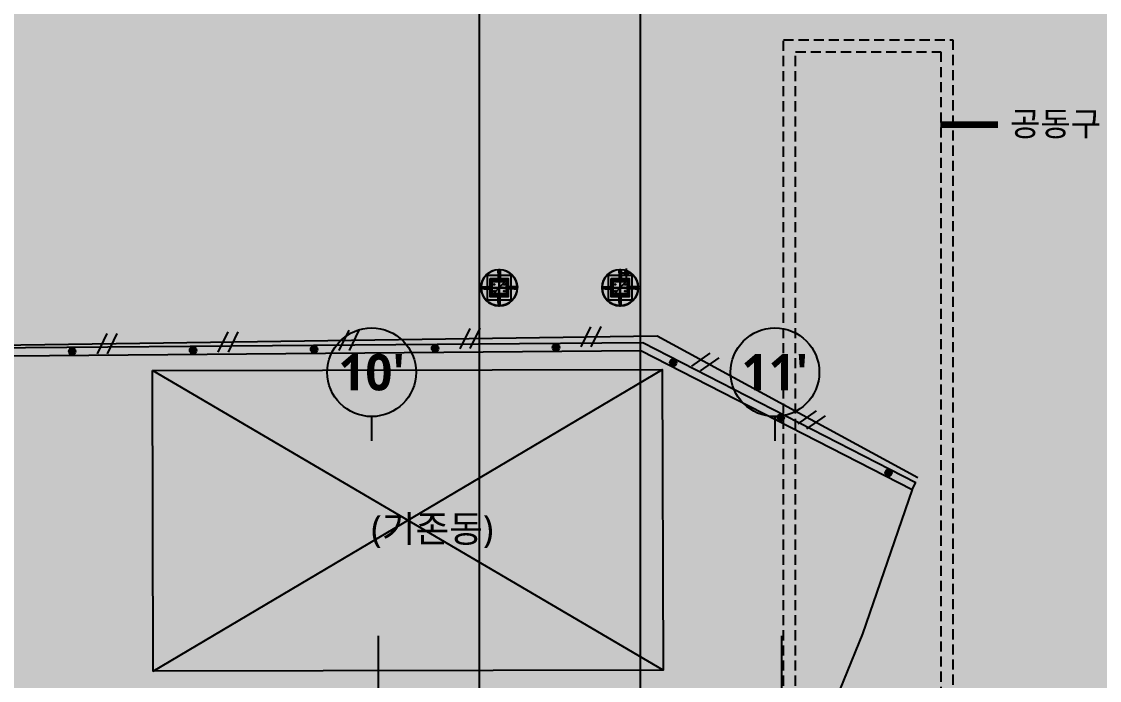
# Model space of a CAD drawing. Header units: millimetres. Extents: x 9 to 147, y 4 to 115.
# Drawn here: x 93.66 to 120.38, y 17.01 to 33.35 of the extents above; entities that cross this region are included whole.
import ezdxf
from ezdxf.enums import TextEntityAlignment as Align
from ezdxf.xclip import XClip

# ---------------------------------------------------------------- set-up
doc = ezdxf.new("R2010")
doc.units = ezdxf.units.MM
doc.header["$LTSCALE"] = 200
doc.linetypes.add('XR-PLAN$0$CENTER', pattern=[50.8, 31.75, -6.35, 6.35, -6.35])
doc.linetypes.add('XR-PLAN$0$HIDDEN', pattern=[0.375, 0.25, -0.125])
doc.layers.get('DEFPOINTS').update_dxf_attribs({"color": 137})
doc.layers.add('@도면수정사항', color=7, linetype='Continuous', plot=False)
for name, color, linetype in [('SYM-LEAD', 252, 'Continuous'), ('TEXT', 252, 'Continuous'), ('XR-PLAN$0$0-S-col', 252, 'Continuous'), ('XR-PLAN$0$01하지철물', 252, 'Continuous'), ('XR-PLAN$0$A-1', 252, 'Continuous'), ('XR-PLAN$0$A-30', 252, 'Continuous'), ('XR-PLAN$0$A-8', 252, 'Continuous'), ('XR-PLAN$0$A-FLOR-STUD', 252, 'Continuous'), ('XR-PLAN$0$A-SCREW', 252, 'Continuous'), ('XR-PLAN$0$A_FIN_EXT', 252, 'Continuous'), ('XR-PLAN$0$A_ME_PI', 252, 'Continuous'), ('XR-PLAN$0$CON', 252, 'Continuous'), ('XR-PLAN$0$ELE-6', 252, 'Continuous'), ('XR-PLAN$0$R.D', 252, 'Continuous'), ('XR-PLAN$0$STEEL BASE', 252, 'Continuous'), ('XR-PLAN$0$공동구', 252, 'XR-PLAN$0$HIDDEN'), ('XR-PLAN$0$중심선', 252, 'XR-PLAN$0$CENTER'), ('XR-현황측량도$0$경계석(33)', 252, 'Continuous'), ('XR-현황측량도$0$옹벽(4)', 252, 'Continuous'), ('XR-현황측량도$0$조립식건물(40)', 252, 'Continuous'), ('XR-현황측량도$0$휀스(70)', 252, 'Continuous')]:
    doc.layers.add(name, color=color, linetype=linetype)
doc.styles.add('$0$스타일1', font='MALGUN_0.TTF')
doc.styles.add('XR-PLAN$0$스타일1', font='MALGUN_0.TTF')
doc.styles.add('XR-PLAN$0$스타일2', font='malgunbd_0.ttf')
doc.styles.add('스타일1', font='MALGUN_0.TTF')
doc.dimstyles.new('DIM-QD 1', dxfattribs={"dimtxt": 3, "dimasz": 1.5, "dimexe": 1, "dimexo": 0, "dimgap": 1, "dimtad": 1, "dimdec": 3, "dimdsep": 46, "dimlunit": 6, "dimtxsty": '$0$스타일1', "dimblk1": 'ARCHTICK', "dimblk2": 'ARCHTICK', "dimsah": 1, "dimcen": 0, "dimclrd": 256, "dimclre": 256, "dimclrt": 3, "dimazin": 2, "dimtfac": 1, "dimtdec": 3, "dimtix": 1, "dimtmove": 2, "dimatfit": 3, "dimldrblk": 'ARCHTICK', "dimfxl": 1, "dimtolj": 1, "dimtzin": 0, "dimarcsym": 0})

# ---------------------------------------------------------------- blocks, each defined once
blk = doc.blocks.new('_ARCHTICK')
at = {"color": 0, "linetype": 'ByBlock', "const_width": 0.15}
blk.add_lwpolyline([(-0.5, -0.5), (0.5, 0.5)], dxfattribs=at)
blk = doc.blocks.new('XR-PLAN$0$I-Center 1층 평면도')
at = {"layer": 'XR-PLAN$0$공동구', "ltscale": 5}
for p, q in [((50, 350), (50, 19000)), ((50, 19000), (4250, 19000)), ((4250, 19000), (4250, -8300)), ((350, 350), (350, 18700)), ((350, 18700), (3950, 18700)), ((3950, 18700), (3950, -8424))]:
    blk.add_line(p, q, dxfattribs=at)
at = {"layer": 'XR-PLAN$0$중심선', "ltscale": 200}
for p, q in [((-10000, 4213), (-10000, -71576)), ((0, 4213), (0, -71576))]:
    blk.add_line(p, q, dxfattribs=at)
blk = doc.blocks.new('XR-현황측량도$0$I1')
at = {"layer": 'XR-현황측량도$0$옹벽(4)'}
blk.add_hatch(color=256, dxfattribs=at).paths.add_polyline_path([(-0.084, 0, 1), (0.085, 0, 1)])
blk.add_circle((0, 0), 0.0846, dxfattribs=at)
blk = doc.blocks.new('XR-현황측량도$0$P')
at = {"layer": 'XR-현황측량도$0$휀스(70)'}
for points in [[(-0.25, -0.25), (0, 0.25)], [(0, -0.25), (0.25, 0.25)]]:
    blk.add_lwpolyline(points, dxfattribs=at)
blk = doc.blocks.new('XR-현황측량도')
at = {"layer": 'XR-현황측량도$0$경계석(33)'}
blk.add_lwpolyline([(193249, 57081), (192016, 53503), (191076, 51188), (195114, 48557), (195654, 47848), (195780, 41680), (195878, 35205)], dxfattribs=at)
at = {"layer": 'XR-현황측량도$0$옹벽(4)'}
for points in [[(88393, 56787), (89837, 56790), (89831, 59709), (96050, 60136), (107181, 59988), (115726, 59809), (131010, 60086), (139238, 60187), (140841, 60443), (162069, 60526), (186573, 60727), (193340, 57259)], [(88394, 56587), (90038, 56591), (90031, 59523), (96056, 59936), (107178, 59788), (115726, 59609), (131013, 59886), (139255, 59988), (140857, 60243), (162071, 60326), (186526, 60526), (193249, 57081)], [(193249, 57081), (193340, 57259)]]:
    blk.add_lwpolyline(points, dxfattribs=at)
at = {"layer": 'XR-현황측량도$0$조립식건물(40)', "const_width": 200}
blk.add_lwpolyline([(174415, 60032), (187056, 60060), (187072, 52603), (174431, 52574)], close=True, dxfattribs=at)
at = {"layer": 'XR-현황측량도$0$조립식건물(40)'}
for points in [[(187072, 52603), (174415, 60032)], [(174431, 52574), (187056, 60060)]]:
    blk.add_lwpolyline(points, dxfattribs=at)
at = {"layer": 'XR-현황측량도$0$휀스(70)'}
blk.add_lwpolyline([(117362, 59992), (129710, 60179), (139627, 60512), (148200, 60591), (160531, 60525), (174097, 60709), (186929, 60894), (193394, 57376)], dxfattribs=at)
at = {"layer": 'XR-현황측량도$0$옹벽(4)'}
for p, xscale, yscale, zscale, rotation in [((184420, 60609), 1000.000000000003, 1000.000000000003, 1000.000000000003, 0.4683116602121942), ((172420, 60511), 1000.000000000003, 1000.000000000003, 1000.000000000003, 0.4683116602121942), ((175420, 60535), 1000.000000000003, 1000.000000000003, 1000.000000000003, 0.4683116602121942), ((178420, 60560), 1000.000000000003, 1000.000000000003, 1000.000000000003, 0.4683116602121942), ((181420, 60584), 1000.000000000003, 1000.000000000003, 1000.000000000003, 0.4683116602121942), ((187324, 60230), 999.9999999999998, 999.9999999999998, 999.9999999999998, 332.8690935693281), ((189994, 58862), 999.9999999999998, 999.9999999999998, 999.9999999999998, 332.8690935693281), ((192664, 57494), 999.9999999999998, 999.9999999999998, 999.9999999999998, 332.8690935693281)]:
    blk.add_blockref('XR-현황측량도$0$I1', p, dxfattribs=dict(at, xscale=xscale, yscale=yscale, zscale=zscale, rotation=rotation))
at = {"layer": 'XR-현황측량도$0$휀스(70)'}
for p, xscale, yscale, zscale, rotation in [((173291, 60698), 1000.000000000002, 1000.000000000002, 1000.000000000002, 0.7751951403759624), ((176291, 60741), 1000, 1000, 1000, 0.8282153867049616), ((179290, 60784), 1000, 1000, 1000, 0.8282153867049616), ((182290, 60827), 1000, 1000, 1000, 0.8282153867049616), ((185290, 60871), 1000, 1000, 1000, 0.8282153867049616), ((188124, 60244), 1000, 1000, 1000, 331.4455339935026), ((190759, 58810), 1000, 1000, 1000, 331.4455339935026)]:
    blk.add_blockref('XR-현황측량도$0$P', p, dxfattribs=dict(at, xscale=xscale, yscale=yscale, zscale=zscale, rotation=rotation))
blk = doc.blocks.new('XR-PLAN$0$DEF-AXIS')
blk.add_line((0, 600), (0, 0))
blk.add_circle((0, 1700), 1100)
at = {"style": 'XR-PLAN$0$스타일2'}
blk.add_attdef('X', text='', height=900, dxfattribs=at).set_placement((0, 1700), align=Align.MIDDLE)
blk = doc.blocks.new('XR-PLAN$0$S-SC21')
at = {"layer": 'DEFPOINTS'}
blk.add_line((-175, -175), (175, 175), dxfattribs=at)
for points in [[(-200, 200), (200, 200), (200, -200), (-200, -200)], [(-175, 175), (175, 175), (175, -175), (-175, -175)]]:
    blk.add_lwpolyline(points, close=True, dxfattribs=at)
at = {"layer": 'XR-PLAN$0$0-S-col'}
blk.add_lwpolyline([(-175, -175), (175, -175), (175, -156), (25, -156, -0.414214), (6, -137), (6, 137, -0.414214), (25, 156), (175, 156), (175, 175), (-175, 175), (-175, 156), (-25, 156, -0.414214), (-6, 137), (-6, -137, -0.414214), (-25, -156), (-175, -156)], format="xyb", close=True, dxfattribs=at)
at = {"layer": 'XR-PLAN$0$STEEL BASE'}
for points in [[(-225, 225), (225, 225), (225, -225), (-225, -225)], [(-175, 9), (-6, 9), (-6, -10), (-175, -10)], [(6, 9), (175, 9), (175, -10), (6, -10)]]:
    blk.add_lwpolyline(points, close=True, dxfattribs=at)
for centre in [(-125, 83), (125, 83), (-125, -83), (125, -83)]:
    blk.add_circle(centre, 12, dxfattribs=at)
at = {"layer": 'DEFPOINTS', "style": 'XR-PLAN$0$스타일1'}
for s, p in [('S-SC21', (-107, -94)), ('350X350X12X19', (-80, -143))]:
    blk.add_text(s, height=35, rotation=45, dxfattribs=at).set_placement(p)
blk = doc.blocks.new('XR-PLAN$0$x-stu-1Fcol')
for p in [(64000, -59150), (67000, -59150)]:
    blk.add_blockref('XR-PLAN$0$S-SC21', p)
blk = doc.blocks.new('XR-PLAN$0$%%P150RD')
at = {"layer": 'XR-PLAN$0$R.D'}
for p, q in [((-175, 0), (175, 0)), ((0, 175), (0, -175))]:
    blk.add_line(p, q, dxfattribs=at)
blk.add_circle((0, 0), 75, dxfattribs=at)
blk = doc.blocks.new('XR-PLAN$0$A-4-16')
at = {"layer": 'XR-PLAN$0$A-SCREW'}
for p, q in [((-2, -1), (-2, 0)), ((0, 5), (0, -18)), ((1, 0), (1, -1)), ((0, 0), (-2, -1)), ((0, 0), (-2, -1)), ((-2, -1), (-2, -1)), ((-2, -1), (-2, -1)), ((0, -1), (-2, -1)), ((2, -1), (-2, -2)), ((2, -1), (-2, -2)), ((0, -1), (-2, -1)), ((1, -1), (-2, -2)), ((-2, -1), (-2, -2)), ((-2, -2), (-2, -2)), ((-2, -2), (-2, -2)), ((1, -2), (-2, -2)), ((1, -2), (-2, -3)), ((-2, -2), (-2, -3)), ((-2, -3), (-2, -4)), ((-2, -3), (-2, -3)), ((-2, -3), (-2, -3)), ((2, -3), (-2, -3)), ((2, -3), (-2, -3)), ((1, -3), (-2, -3)), ((-2, -4), (-2, -4)), ((2, -4), (-2, -5)), ((2, -4), (-2, -4)), ((1, -4), (-2, -4)), ((1, -4), (-2, -5)), ((-2, -5), (-2, -5)), ((-2, -5), (-2, -5)), ((2, -5), (-2, -6)), ((2, -5), (-2, -6)), ((-2, -6), (-2, -5)), ((-2, -6), (-2, -6)), ((2, -6), (-2, -7)), ((2, -6), (-2, -7)), ((-2, -7), (-2, -7)), ((-2, -7), (-2, -7)), ((2, -7), (-2, -8)), ((2, -8), (-2, -8)), ((-2, -8), (-2, -8)), ((-2, -8), (-2, -8)), ((-2, -9), (-2, -10)), ((-2, -9), (-2, -9)), ((2, -9), (-2, -9)), ((2, -9), (-2, -9)), ((2, -10), (-2, -11)), ((2, -10), (-2, -11)), ((-2, -11), (-2, -10)), ((-2, -11), (-2, -12)), ((-2, -11), (-2, -11)), ((-2, -12), (0, -15)), ((1, -5), (-2, -6)), ((1, -5), (-2, -5)), ((-2, -6), (-2, -7)), ((1, -6), (-2, -7)), ((-2, -7), (-2, -8)), ((1, -7), (-2, -7)), ((1, -7), (-2, -8)), ((1, -8), (-2, -8)), ((-2, -8), (-2, -9)), ((1, -9), (-2, -9)), ((1, -9), (-2, -10)), ((-2, -10), (-2, -10)), ((1, -10), (-2, -11)), ((1, -10), (-2, -10)), ((2, -11), (-1, -12)), ((2, -11), (-2, -12)), ((1, -11), (-2, -12)), ((-2, -12), (0, -12)), ((1, -11), (0, -12)), ((1, -12), (0, -15)), ((1, -11), (1, -12)), ((2, -1), (1, -1)), ((2, -1), (1, -2)), ((2, -3), (1, -2)), ((1, -2), (1, -2)), ((2, -3), (1, -3)), ((1, -3), (1, -4)), ((2, -4), (1, -4)), ((2, -4), (1, -4)), ((1, -4), (1, -5)), ((2, -5), (1, -5)), ((2, -5), (1, -5)), ((1, -5), (1, -6)), ((2, -6), (1, -6)), ((2, -6), (1, -7)), ((1, -7), (1, -7)), ((2, -7), (1, -7)), ((2, -8), (1, -8)), ((1, -8), (1, -9)), ((2, -9), (1, -9)), ((2, -9), (1, -9)), ((1, -9), (1, -10)), ((1, -10), (1, -11)), ((2, -10), (1, -10)), ((2, -10), (1, -10)), ((2, -11), (1, -11)), ((2, -11), (1, -11))]:
    blk.add_line(p, q, dxfattribs=at)
for points in [[(-3, 2, 0.336479), (-4, 1), (-4, 0), (4, 0), (4, 1)], [(3, 2, 0.138717), (-3, 2)]]:
    blk.add_lwpolyline(points, format="xyb", dxfattribs=at)
blk.add_lwpolyline([(-3, 2), (-2, 2), (-2, 2), (-2, 2), (-2, 2), (-1, 2), (-1, 2), (-1, 2), (-1, 2), (-1, 2), (-1, 2), (0, 2), (0, 2), (-1, 1), (-1, 1), (-1, 1), (0, 1), (0, 1), (0, 1), (0, 1), (0, 1), (0, 1), (0, 1), (0, 1), (0, 1), (1, 1), (1, 1), (1, 1), (0, 2), (0, 2), (1, 2), (1, 2), (1, 2), (1, 2), (1, 2), (1, 2), (2, 2), (2, 2), (2, 2), (2, 2), (3, 2)], dxfattribs=at)
for centre, radius, start, end in [((2, 1), 1.3, 0.0233, 74.4114), ((-2, -1), 0.0925, 139.8661, 209.9246), ((-2, -2), 0.0925, 139.8661, 209.9246), ((-2, -3), 0.0925, 139.8661, 209.9246), ((-2, -4), 0.0925, 139.8661, 209.9246), ((-2, -6), 0.0925, 139.8661, 209.9246), ((-2, -7), 0.0925, 139.8661, 209.9246), ((-2, -8), 0.0925, 139.8661, 209.9246), ((-2, -9), 0.0925, 139.8661, 209.9246), ((-2, -11), 0.0925, 139.8661, 209.9246), ((0, 0), 0.0602, 310.7271, 69.3149), ((0, -15), 0.46, 215.1627, 324.8373), ((2, -1), 0.0925, 319.8661, 29.9246), ((2, -3), 0.0925, 319.8661, 29.9246), ((2, -4), 0.0925, 319.8661, 29.9246), ((2, -5), 0.0925, 319.8661, 29.9246), ((2, -6), 0.0925, 319.8661, 29.9246), ((2, -8), 0.0925, 319.8661, 29.9246), ((2, -9), 0.0925, 319.8661, 29.9246), ((2, -10), 0.0925, 319.8661, 29.9246), ((2, -11), 0.0925, 319.8661, 29.9246)]:
    blk.add_arc(centre, radius, start, end, dxfattribs=at)

msp = doc.modelspace()

# ---------------------------------------------------------------- linework, layer by layer
at = {"layer": '@도면수정사항'}
msp.add_lwpolyline([(96.904, 24.693), (109.545, 24.721), (109.562, 17.264), (96.921, 17.236)], close=True, dxfattribs=at)
at = {"layer": 'XR-PLAN$0$01하지철물'}
for points in [[(105.25, 26.775), (105.25, 26.778), (105.297, 26.778), (105.297, 26.928), (105.4, 26.928), (105.4, 26.925), (105.3, 26.925), (105.3, 26.775)], [(105.75, 26.775), (105.75, 26.778), (105.703, 26.778), (105.703, 26.928), (105.6, 26.928), (105.6, 26.925), (105.7, 26.925), (105.7, 26.775)], [(108.25, 26.775), (108.25, 26.778), (108.297, 26.778), (108.297, 26.928), (108.4, 26.928), (108.4, 26.925), (108.3, 26.925), (108.3, 26.775)], [(108.75, 26.775), (108.75, 26.778), (108.703, 26.778), (108.703, 26.928), (108.6, 26.928), (108.6, 26.925), (108.7, 26.925), (108.7, 26.775)], [(105.25, 26.725), (105.25, 26.722), (105.297, 26.722), (105.297, 26.572), (105.4, 26.572), (105.4, 26.575), (105.3, 26.575), (105.3, 26.725)], [(105.75, 26.725), (105.75, 26.722), (105.703, 26.722), (105.703, 26.572), (105.6, 26.572), (105.6, 26.575), (105.7, 26.575), (105.7, 26.725)], [(108.25, 26.725), (108.25, 26.722), (108.297, 26.722), (108.297, 26.572), (108.4, 26.572), (108.4, 26.575), (108.3, 26.575), (108.3, 26.725)], [(108.75, 26.725), (108.75, 26.722), (108.703, 26.722), (108.703, 26.572), (108.6, 26.572), (108.6, 26.575), (108.7, 26.575), (108.7, 26.725)]]:
    msp.add_lwpolyline(points, close=True, dxfattribs=at)
at = {"layer": 'XR-PLAN$0$A-1'}
for p, q in [((105.492, 27.2), (105.492, 27.179)), ((105.507, 27.2), (105.507, 27.179)), ((108.492, 27.2), (108.492, 27.179)), ((108.507, 27.2), (108.507, 27.179)), ((105.05, 26.757), (105.071, 26.757)), ((105.05, 26.742), (105.071, 26.742)), ((105.95, 26.757), (105.929, 26.757)), ((105.95, 26.742), (105.929, 26.742)), ((108.05, 26.757), (108.071, 26.757)), ((108.05, 26.742), (108.071, 26.742)), ((108.95, 26.757), (108.929, 26.757)), ((108.95, 26.742), (108.929, 26.742)), ((105.492, 26.3), (105.492, 26.321)), ((105.507, 26.3), (105.507, 26.321)), ((108.492, 26.3), (108.492, 26.321)), ((108.507, 26.3), (108.507, 26.321))]:
    msp.add_line(p, q, dxfattribs=at)
for points in [[(105.492, 27.18), (105.492, 27.2, 0.22098), (105.507, 27.2), (105.507, 27.18)], [(108.492, 27.18), (108.492, 27.2, 0.22098), (108.507, 27.2), (108.507, 27.18)], [(105.07, 26.742), (105.05, 26.742, 0.22098), (105.05, 26.757), (105.07, 26.757)], [(105.93, 26.742), (105.95, 26.742, -0.22098), (105.95, 26.757), (105.93, 26.757)], [(108.07, 26.742), (108.05, 26.742, 0.22098), (108.05, 26.757), (108.07, 26.757)], [(108.93, 26.742), (108.95, 26.742, -0.22098), (108.95, 26.757), (108.93, 26.757)], [(105.492, 26.32), (105.492, 26.3, -0.22098), (105.507, 26.3), (105.507, 26.32)], [(108.492, 26.32), (108.492, 26.3, -0.22098), (108.507, 26.3), (108.507, 26.32)]]:
    msp.add_lwpolyline(points, format="xyb", dxfattribs=at)
for points in [[(105.492, 27.18, -0.155509), (105.493, 27.181, -0.106725), (105.495, 27.183, -0.072917), (105.497, 27.184, -0.059384), (105.5, 27.184, -0.059384), (105.503, 27.184, -0.072917), (105.505, 27.183, -0.106725), (105.507, 27.181, -0.155509), (105.507, 27.18, -0.155509), (105.507, 27.178, -0.106725), (105.505, 27.177, -0.072917), (105.503, 27.176, -0.059384), (105.5, 27.175, -0.059384), (105.497, 27.176, -0.072917), (105.495, 27.177, -0.106725), (105.493, 27.178, -0.155509)], [(108.492, 27.18, -0.155509), (108.493, 27.181, -0.106725), (108.495, 27.183, -0.072917), (108.497, 27.184, -0.059384), (108.5, 27.184, -0.059384), (108.503, 27.184, -0.072917), (108.505, 27.183, -0.106725), (108.507, 27.181, -0.155509), (108.507, 27.18, -0.155509), (108.507, 27.178, -0.106725), (108.505, 27.177, -0.072917), (108.503, 27.176, -0.059384), (108.5, 27.175, -0.059384), (108.497, 27.176, -0.072917), (108.495, 27.177, -0.106725), (108.493, 27.178, -0.155509)], [(105.07, 26.742, -0.155509), (105.069, 26.743, -0.106725), (105.067, 26.745, -0.072917), (105.066, 26.747, -0.059384), (105.066, 26.75, -0.059384), (105.066, 26.753, -0.072917), (105.067, 26.755, -0.106725), (105.069, 26.757, -0.155509), (105.07, 26.757, -0.155509), (105.072, 26.757, -0.106725), (105.073, 26.755, -0.072917), (105.074, 26.753, -0.059384), (105.075, 26.75, -0.059384), (105.074, 26.747, -0.072917), (105.073, 26.745, -0.106725), (105.072, 26.743, -0.155509)], [(105.93, 26.742, 0.155509), (105.931, 26.743, 0.106725), (105.933, 26.745, 0.072917), (105.934, 26.747, 0.059384), (105.934, 26.75, 0.059384), (105.934, 26.753, 0.072917), (105.933, 26.755, 0.106725), (105.931, 26.757, 0.155509), (105.93, 26.757, 0.155509), (105.928, 26.757, 0.106725), (105.927, 26.755, 0.072917), (105.926, 26.753, 0.059384), (105.925, 26.75, 0.059384), (105.926, 26.747, 0.072917), (105.927, 26.745, 0.106725), (105.928, 26.743, 0.155509)], [(108.07, 26.742, -0.155509), (108.069, 26.743, -0.106725), (108.067, 26.745, -0.072917), (108.066, 26.747, -0.059384), (108.066, 26.75, -0.059384), (108.066, 26.753, -0.072917), (108.067, 26.755, -0.106725), (108.069, 26.757, -0.155509), (108.07, 26.757, -0.155509), (108.072, 26.757, -0.106725), (108.073, 26.755, -0.072917), (108.074, 26.753, -0.059384), (108.075, 26.75, -0.059384), (108.074, 26.747, -0.072917), (108.073, 26.745, -0.106725), (108.072, 26.743, -0.155509)], [(108.93, 26.742, 0.155509), (108.931, 26.743, 0.106725), (108.933, 26.745, 0.072917), (108.934, 26.747, 0.059384), (108.934, 26.75, 0.059384), (108.934, 26.753, 0.072917), (108.933, 26.755, 0.106725), (108.931, 26.757, 0.155509), (108.93, 26.757, 0.155509), (108.928, 26.757, 0.106725), (108.927, 26.755, 0.072917), (108.926, 26.753, 0.059384), (108.925, 26.75, 0.059384), (108.926, 26.747, 0.072917), (108.927, 26.745, 0.106725), (108.928, 26.743, 0.155509)], [(105.492, 26.32, 0.155509), (105.493, 26.319, 0.106725), (105.495, 26.317, 0.072917), (105.497, 26.316, 0.059384), (105.5, 26.316, 0.059384), (105.503, 26.316, 0.072917), (105.505, 26.317, 0.106725), (105.507, 26.319, 0.155509), (105.507, 26.32, 0.155509), (105.507, 26.322, 0.106725), (105.505, 26.323, 0.072917), (105.503, 26.324, 0.059384), (105.5, 26.325, 0.059384), (105.497, 26.324, 0.072917), (105.495, 26.323, 0.106725), (105.493, 26.322, 0.155509)], [(108.492, 26.32, 0.155509), (108.493, 26.319, 0.106725), (108.495, 26.317, 0.072917), (108.497, 26.316, 0.059384), (108.5, 26.316, 0.059384), (108.503, 26.316, 0.072917), (108.505, 26.317, 0.106725), (108.507, 26.319, 0.155509), (108.507, 26.32, 0.155509), (108.507, 26.322, 0.106725), (108.505, 26.323, 0.072917), (108.503, 26.324, 0.059384), (108.5, 26.325, 0.059384), (108.497, 26.324, 0.072917), (108.495, 26.323, 0.106725), (108.493, 26.322, 0.155509)]]:
    msp.add_lwpolyline(points, format="xyb", close=True, dxfattribs=at)
at = {"layer": 'XR-PLAN$0$A-30'}
for points in [[(105.5, 27.17), (105.487, 27.17), (105.487, 27.195), (105.48, 27.195), (105.48, 27.197), (105.489, 27.197), (105.489, 27.172), (105.5, 27.172), (105.5, 27.17)], [(105.5, 27.17), (105.513, 27.17), (105.513, 27.195), (105.52, 27.195), (105.52, 27.197), (105.51, 27.197), (105.51, 27.172), (105.5, 27.172), (105.5, 27.17)], [(108.5, 27.17), (108.487, 27.17), (108.487, 27.195), (108.48, 27.195), (108.48, 27.197), (108.489, 27.197), (108.489, 27.172), (108.5, 27.172), (108.5, 27.17)], [(108.5, 27.17), (108.513, 27.17), (108.513, 27.195), (108.52, 27.195), (108.52, 27.197), (108.51, 27.197), (108.51, 27.172), (108.5, 27.172), (108.5, 27.17)], [(105.08, 26.75), (105.08, 26.763), (105.055, 26.763), (105.055, 26.77), (105.053, 26.77), (105.053, 26.76), (105.078, 26.76), (105.078, 26.75), (105.08, 26.75)], [(105.08, 26.75), (105.08, 26.737), (105.055, 26.737), (105.055, 26.73), (105.053, 26.73), (105.053, 26.739), (105.078, 26.739), (105.078, 26.75), (105.08, 26.75)], [(105.92, 26.75), (105.92, 26.763), (105.945, 26.763), (105.945, 26.77), (105.947, 26.77), (105.947, 26.76), (105.922, 26.76), (105.922, 26.75), (105.92, 26.75)], [(105.92, 26.75), (105.92, 26.737), (105.945, 26.737), (105.945, 26.73), (105.947, 26.73), (105.947, 26.739), (105.922, 26.739), (105.922, 26.75), (105.92, 26.75)], [(108.08, 26.75), (108.08, 26.763), (108.055, 26.763), (108.055, 26.77), (108.053, 26.77), (108.053, 26.76), (108.078, 26.76), (108.078, 26.75), (108.08, 26.75)], [(108.08, 26.75), (108.08, 26.737), (108.055, 26.737), (108.055, 26.73), (108.053, 26.73), (108.053, 26.739), (108.078, 26.739), (108.078, 26.75), (108.08, 26.75)], [(108.92, 26.75), (108.92, 26.763), (108.945, 26.763), (108.945, 26.77), (108.947, 26.77), (108.947, 26.76), (108.922, 26.76), (108.922, 26.75), (108.92, 26.75)], [(108.92, 26.75), (108.92, 26.737), (108.945, 26.737), (108.945, 26.73), (108.947, 26.73), (108.947, 26.739), (108.922, 26.739), (108.922, 26.75), (108.92, 26.75)], [(105.5, 26.33), (105.487, 26.33), (105.487, 26.305), (105.48, 26.305), (105.48, 26.303), (105.489, 26.303), (105.489, 26.328), (105.5, 26.328), (105.5, 26.33)], [(105.5, 26.33), (105.513, 26.33), (105.513, 26.305), (105.52, 26.305), (105.52, 26.303), (105.51, 26.303), (105.51, 26.328), (105.5, 26.328), (105.5, 26.33)], [(108.5, 26.33), (108.487, 26.33), (108.487, 26.305), (108.48, 26.305), (108.48, 26.303), (108.489, 26.303), (108.489, 26.328), (108.5, 26.328), (108.5, 26.33)], [(108.5, 26.33), (108.513, 26.33), (108.513, 26.305), (108.52, 26.305), (108.52, 26.303), (108.51, 26.303), (108.51, 26.328), (108.5, 26.328), (108.5, 26.33)]]:
    msp.add_lwpolyline(points, dxfattribs=at)
at = {"layer": 'XR-PLAN$0$A-8'}
for p, q in [((105.477, 27.168), (105.523, 27.122)), ((105.477, 27.122), (105.523, 27.168)), ((108.477, 27.168), (108.523, 27.122)), ((108.477, 27.122), (108.523, 27.168)), ((105.082, 26.773), (105.128, 26.727)), ((105.082, 26.727), (105.128, 26.773)), ((105.918, 26.773), (105.872, 26.727)), ((105.918, 26.727), (105.872, 26.773)), ((108.082, 26.773), (108.128, 26.727)), ((108.082, 26.727), (108.128, 26.773)), ((108.918, 26.773), (108.872, 26.727)), ((108.918, 26.727), (108.872, 26.773)), ((105.477, 26.332), (105.523, 26.378)), ((105.477, 26.378), (105.523, 26.332)), ((108.477, 26.332), (108.523, 26.378)), ((108.477, 26.378), (108.523, 26.332))]:
    msp.add_line(p, q, dxfattribs=at)
at = {"layer": 'XR-PLAN$0$A-FLOR-STUD'}
for p, q in [((105.475, 27.12), (105.475, 26.925)), ((105.525, 27.12), (105.525, 26.925)), ((108.475, 27.12), (108.475, 26.925)), ((108.525, 27.12), (108.525, 26.925)), ((105.13, 26.775), (105.3, 26.775)), ((105.3, 26.775), (105.3, 26.725)), ((105.87, 26.775), (105.7, 26.775)), ((105.7, 26.775), (105.7, 26.725)), ((108.13, 26.775), (108.3, 26.775)), ((108.3, 26.775), (108.3, 26.725)), ((108.87, 26.775), (108.7, 26.775)), ((108.7, 26.775), (108.7, 26.725)), ((105.13, 26.725), (105.3, 26.725)), ((105.475, 26.38), (105.475, 26.575)), ((105.525, 26.38), (105.525, 26.575)), ((105.87, 26.725), (105.7, 26.725)), ((108.13, 26.725), (108.3, 26.725)), ((108.475, 26.38), (108.475, 26.575)), ((108.525, 26.38), (108.525, 26.575)), ((108.87, 26.725), (108.7, 26.725))]:
    msp.add_line(p, q, dxfattribs=at)
at = {"layer": 'XR-PLAN$0$A_FIN_EXT'}
for points in [[(105.053, 26.76), (105.075, 26.76), (105.075, 26.757), (105.05, 26.757, -0.402545), (105.489, 27.2), (105.492, 27.2), (105.492, 27.175), (105.489, 27.175), (105.489, 27.197, 0.400518), (105.053, 26.76)], [(105.48, 27.197, -0.01091), (105.5, 27.197)], [(105.52, 27.197, 0.01091), (105.5, 27.197)], [(105.51, 27.197), (105.51, 27.175), (105.507, 27.175), (105.507, 27.2, -0.402545), (105.95, 26.76), (105.95, 26.757), (105.925, 26.757), (105.925, 26.76), (105.947, 26.76, 0.400518), (105.51, 27.197)], [(108.053, 26.76), (108.075, 26.76), (108.075, 26.757), (108.05, 26.757, -0.402545), (108.489, 27.2), (108.492, 27.2), (108.492, 27.175), (108.489, 27.175), (108.489, 27.197, 0.400518), (108.053, 26.76)], [(108.48, 27.197, -0.01091), (108.5, 27.197)], [(108.52, 27.197, 0.01091), (108.5, 27.197)], [(108.51, 27.197), (108.51, 27.175), (108.507, 27.175), (108.507, 27.2, -0.402545), (108.95, 26.76), (108.95, 26.757), (108.925, 26.757), (108.925, 26.76), (108.947, 26.76, 0.400518), (108.51, 27.197)], [(105.053, 26.739), (105.075, 26.739), (105.075, 26.742), (105.05, 26.742, 0.402545), (105.489, 26.3), (105.492, 26.3), (105.492, 26.325), (105.489, 26.325), (105.489, 26.303, -0.400518), (105.053, 26.739)], [(105.053, 26.77, 0.005037), (105.053, 26.76, 0.005037)], [(105.053, 26.73, -0.005037), (105.053, 26.739, -0.005037)], [(105.51, 26.303), (105.51, 26.325), (105.507, 26.325), (105.507, 26.3, 0.402545), (105.95, 26.739), (105.95, 26.742), (105.925, 26.742), (105.925, 26.739), (105.947, 26.739, -0.400518), (105.51, 26.303)], [(108.053, 26.739), (108.075, 26.739), (108.075, 26.742), (108.05, 26.742, 0.402545), (108.489, 26.3), (108.492, 26.3), (108.492, 26.325), (108.489, 26.325), (108.489, 26.303, -0.400518), (108.053, 26.739)], [(108.053, 26.77, 0.005037), (108.053, 26.76, 0.005037)], [(108.053, 26.73, -0.005037), (108.053, 26.739, -0.005037)], [(108.51, 26.303), (108.51, 26.325), (108.507, 26.325), (108.507, 26.3, 0.402545), (108.95, 26.739), (108.95, 26.742), (108.925, 26.742), (108.925, 26.739), (108.947, 26.739, -0.400518), (108.51, 26.303)]]:
    msp.add_lwpolyline(points, format="xyb", dxfattribs=at)
at = {"layer": 'XR-PLAN$0$A_ME_PI'}
for points in [[(105.525, 27.17), (105.525, 27.12), (105.475, 27.12), (105.475, 27.17)], [(105.523, 27.168), (105.523, 27.122), (105.477, 27.122), (105.477, 27.168)], [(108.525, 27.17), (108.525, 27.12), (108.475, 27.12), (108.475, 27.17)], [(108.523, 27.168), (108.523, 27.122), (108.477, 27.122), (108.477, 27.168)], [(105.13, 26.775), (105.13, 26.725), (105.08, 26.725), (105.08, 26.775)], [(105.128, 26.773), (105.128, 26.727), (105.082, 26.727), (105.082, 26.773)], [(105.87, 26.775), (105.87, 26.725), (105.92, 26.725), (105.92, 26.775)], [(105.872, 26.773), (105.872, 26.727), (105.918, 26.727), (105.918, 26.773)], [(108.13, 26.775), (108.13, 26.725), (108.08, 26.725), (108.08, 26.775)], [(108.128, 26.773), (108.128, 26.727), (108.082, 26.727), (108.082, 26.773)], [(108.87, 26.775), (108.87, 26.725), (108.92, 26.725), (108.92, 26.775)], [(108.872, 26.773), (108.872, 26.727), (108.918, 26.727), (108.918, 26.773)], [(105.525, 26.33), (105.525, 26.38), (105.475, 26.38), (105.475, 26.33)], [(105.523, 26.332), (105.523, 26.378), (105.477, 26.378), (105.477, 26.332)], [(108.525, 26.33), (108.525, 26.38), (108.475, 26.38), (108.475, 26.33)], [(108.523, 26.332), (108.523, 26.378), (108.477, 26.378), (108.477, 26.332)]]:
    msp.add_lwpolyline(points, close=True, dxfattribs=at)
at = {"layer": 'XR-PLAN$0$CON'}
for points in [[(105.8, 26.45), (105.8, 27.05), (105.2, 27.05), (105.2, 26.45)], [(108.8, 26.45), (108.8, 27.05), (108.2, 27.05), (108.2, 26.45)]]:
    msp.add_lwpolyline(points, close=True, dxfattribs=at)
at = {"layer": 'XR-PLAN$0$ELE-6', "ltscale": 8}
for p, q in [((105, 42.465), (105, 14.44)), ((109, 14.44), (109, 42.465))]:
    msp.add_line(p, q, dxfattribs=at)

# ---------------------------------------------------------------- block references
ref = msp.add_blockref('XR-PLAN$0$I-Center 1층 평면도', (112.5, 13.9), dxfattribs=dict(xscale=0.001, yscale=0.001, zscale=0.001))
XClip(ref).set_block_clipping_path([(-103200.0000000001, -9700.0000000002), (34199.9999999998, 100700)])
ref = msp.add_blockref('XR-현황측량도', (-77.51, -35.338), dxfattribs=dict(xscale=0.001, yscale=0.001, zscale=0.001))
XClip(ref).set_block_clipping_path([(86810.4680804907, 39538.2997129494), (224210.4680804907, 149938.2997129495)])
at = {"xscale": 0.001, "yscale": 0.001, "zscale": 0.001}
msp.add_blockref('XR-PLAN$0$x-stu-1Fcol', (41.5, 85.9), dxfattribs=at)
at = {"layer": 'DEFPOINTS'}
ref = msp.add_blockref('XR-PLAN$0$DEF-AXIS', (102.337, 22.953), dxfattribs=dict(at, xscale=0.001, yscale=0.001, zscale=0.001))
ref.add_attrib('X', "10'", dxfattribs={"height": 0.9, "style": 'XR-PLAN$0$스타일2'}).set_placement((102.337, 24.653), align=Align.MIDDLE)
ref = msp.add_blockref('XR-PLAN$0$DEF-AXIS', (112.337, 22.953), dxfattribs=dict(at, xscale=0.001, yscale=0.001, zscale=0.001))
ref.add_attrib('X', "11'", dxfattribs={"height": 0.9, "style": 'XR-PLAN$0$스타일2'}).set_placement((112.337, 24.653), align=Align.MIDDLE)
at = {"layer": 'XR-PLAN$0$A-SCREW', "yscale": 0.001, "zscale": 0.001}
for p, xscale in [((105.495, 27.172), 0.001), ((105.505, 27.172), -0.001), ((108.495, 27.172), 0.001), ((108.505, 27.172), -0.001)]:
    msp.add_blockref('XR-PLAN$0$A-4-16', p, dxfattribs=dict(at, xscale=xscale))
for p, xscale, rotation in [((105.078, 26.755), -0.001, 90), ((105.078, 26.745), 0.001, 90), ((105.922, 26.755), 0.001, 270), ((105.922, 26.745), -0.001, 270), ((108.078, 26.755), -0.001, 90), ((108.078, 26.745), 0.001, 90), ((108.922, 26.755), 0.001, 270), ((108.922, 26.745), -0.001, 270), ((105.495, 26.328), -0.001, 180), ((105.505, 26.328), 0.001, 180), ((108.495, 26.328), -0.001, 180), ((108.505, 26.328), 0.001, 180)]:
    msp.add_blockref('XR-PLAN$0$A-4-16', p, dxfattribs=dict(at, xscale=xscale, rotation=rotation))
at = {"layer": 'XR-PLAN$0$R.D', "xscale": -0.0006666666666666666, "yscale": 0.0006666666666666666, "zscale": 0.0006666666666666666}
msp.add_blockref('XR-PLAN$0$%%P150RD', (108.65, 27.11), dxfattribs=at)

# ---------------------------------------------------------------- texts
at = {"layer": 'TEXT', "style": '스타일1'}
msp.add_text('공동구', height=0.6, dxfattribs=at).set_placement((118.17, 30.518))
msp.add_text('(기존동)', height=0.6667, dxfattribs=at).set_placement((103.841, 20.77), align=Align.MIDDLE_CENTER)

# ---------------------------------------------------------------- leaders
at = {"layer": 'SYM-LEAD'}
msp.add_leader([(116.443, 30.803), (117.842, 30.803), (117.868, 30.803)], dimstyle='DIM-QD 1', override={"dimscale": 200, "dimasz": 2.5, "dimtad": 0, "dimclrd": 256, "dimlwd": 65535}, dxfattribs=at)

doc.saveas('drawing.dxf')
